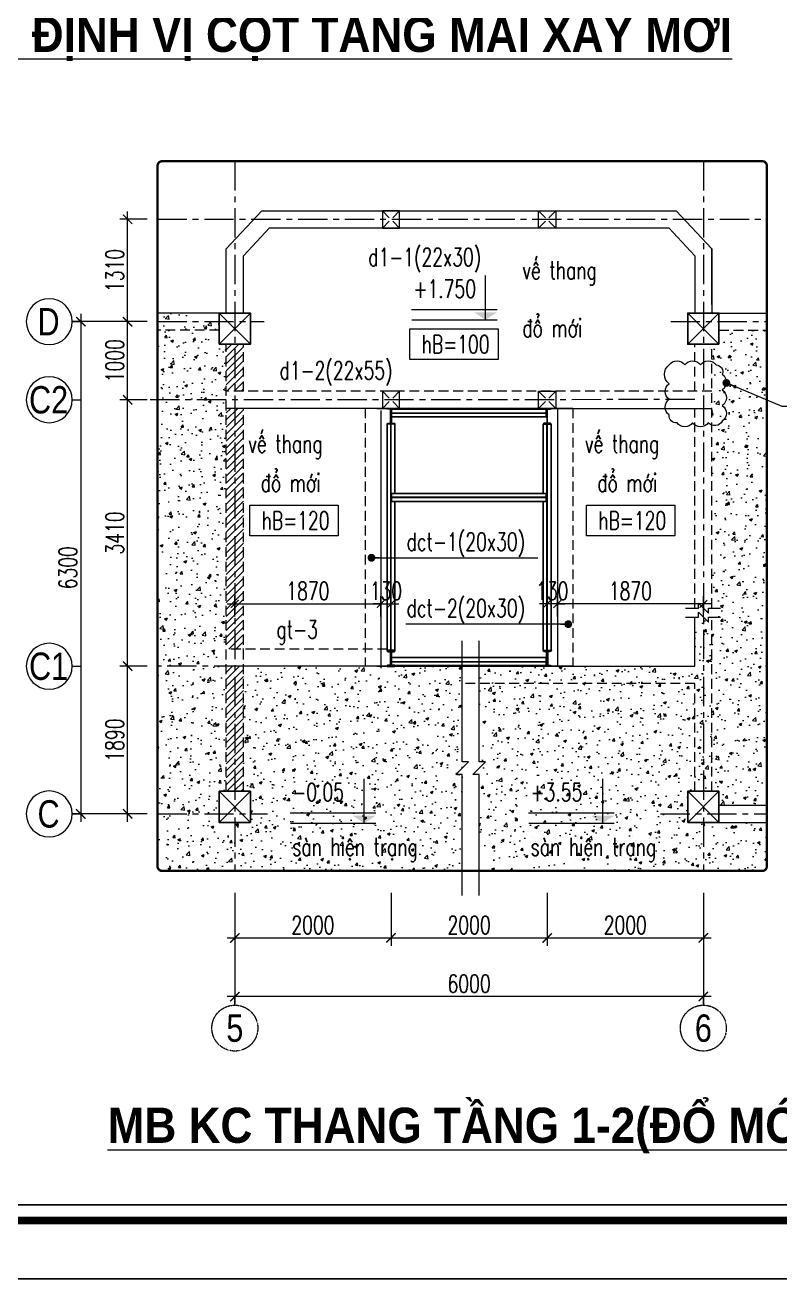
# Model space of a CAD drawing. Header units: millimetres. Extents: x 61738 to 439738, y 60858 to 151243.
# Drawn here: x 160123 to 169791, y 84100 to 100148 of the extents above; entities that cross this region are included whole.
import ezdxf
from ezdxf.enums import TextEntityAlignment as Align

# ---------------------------------------------------------------- set-up
doc = ezdxf.new("R2010")
doc.units = ezdxf.units.MM
for name, pattern in [('CENTER', [2, 1.25, -0.25, 0.25, -0.25]), ('HIDDEN', [0.375, 0.25, -0.125]), ('HIDDEN2', [0.1875, 0.125, -0.0625])]:
    doc.linetypes.add(name, pattern=pattern)
for name, color, linetype, lineweight in [('10-TEXT', 4, 'Continuous', 15), ('3-THAY', 7, 'Continuous', 18), ('5-DUT', 2, 'HIDDEN', 15), ('6-TRUC', 8, 'CENTER', 9), ('7-HATCH', 8, 'Continuous', 13), ('8-DIM', 8, 'Continuous', 15), ('9-SO HIEU', 8, 'Continuous', 15), ('DUONG KHUAT', 4, 'HIDDEN2', 15), ('Duong lien', 7, 'Continuous', 30), ('TEXT', 7, 'Continuous', 25), ('VL', 250, 'Continuous', 9)]:
    doc.layers.add(name, color=color, linetype=linetype, lineweight=lineweight)
for name, color, linetype in [('COT', 2, 'Continuous'), ('Khungbo', 32, 'Continuous'), ('KICHTHUOC', 8, 'Continuous'), ('NETTHAY', 9, 'Continuous')]:
    doc.layers.add(name, color=color, linetype=linetype)
doc.styles.add('A3 - Text 2.3', font='Vnsimli.shx', dxfattribs={"width": 0.7, "height": 230})
doc.styles.add('A3 - Text 3.5', font='VnArialH.TTF', dxfattribs={"width": 0.8, "height": 350})
doc.styles.add('A3 - Text 4.5', font='VnArialH-Bold.TTF', dxfattribs={"width": 0.9, "height": 450})
doc.styles.add('A3-Text 2.3', font='vnsimli.shx', dxfattribs={"width": 0.7, "height": 230, "bigfont": 'vn.shx'})
doc.styles.add('T2', font='VnArialH.TTF', dxfattribs={"width": 0.8})
doc.dimstyles.new('A3-1-100', dxfattribs={"dimtxt": 200, "dimasz": 120, "dimexe": 100, "dimexo": 0, "dimgap": 50, "dimtad": 1, "dimdec": 0, "dimdsep": 49, "dimtxsty": 'A3-Text 2.3', "dimblk": 'ARCHTICK', "dimcen": 10, "dimdle": 100, "dimclrd": 8, "dimclre": 8, "dimclrt": 2, "dimadec": 0, "dimazin": 2, "dimtfac": 1, "dimtdec": 0, "dimtix": 1, "dimtmove": 1, "dimatfit": 3, "dimldrblk": 'DOT', "dimfxl": 1, "dimtolj": 1, "dimtzin": 0, "dimlwd": -1, "dimlwe": -1, "dimarcsym": 0})
doc.dimstyles.new('A3-1-100x3', dxfattribs={"dimtxt": 230, "dimasz": 120, "dimexe": 100, "dimexo": 0, "dimgap": 50, "dimtad": 1, "dimdec": 0, "dimlfac": 0.333333, "dimdsep": 49, "dimtxsty": 'A3-Text 2.3', "dimblk": 'ARCHTICK', "dimcen": 10, "dimdle": 100, "dimclrd": 8, "dimclre": 8, "dimclrt": 2, "dimadec": 0, "dimazin": 2, "dimtfac": 1, "dimtdec": 0, "dimtix": 1, "dimtmove": 1, "dimatfit": 3, "dimldrblk": 'DOT', "dimfxl": 1, "dimtolj": 1, "dimtzin": 0, "dimlwd": -1, "dimlwe": -1, "dimarcsym": 0})
pattern_1 = [(50, (-75206.9, 38696.7), (364.36934, -31.87817), [38.1, -419.1]), (355, (-75206.9, 38696.7), (-70.48684, 382.1137), [30.48, -335.28117]), (100.45144, (-75176.55, 38694.03), (293.8825, 350.2355), [32.38, -356.1805]), (46.1842, (-75206.9, 38798.3), (542.1581, -84.08466), [57.15, -628.65]), (96.63556, (-75161.73, 38791.3), (474.8083, 494.8522), [48.57, -534.2712]), (351.18415, (-75206.9, 38798.3), (474.8083, 494.8522), [45.7199, -502.9195]), (21, (-75156.1, 38772.9), (303.2288, -204.5304), [38.1, -419.1]), (326, (-75156.1, 38772.9), (123.60406, 368.37593), [30.48, -335.28]), (71.45144, (-75130.84, 38755.84), (426.83284, 163.84554), [32.38, -356.1799]), (37.5, (-75206.91, 38696.69), (6.177207, 169.11008), [0, -331.216, 0, -340.36, 0, -336.55]), (7.5, (-75206.91, 38696.69), (133.63933, 200.36115), [0, -194.056, 0, -323.596, 0, -128.27]), (327.5, (-75320.2, 38696.69), (271.18119, -11.45749), [0, -127, 0, -396.24, 0, -525.78]), (317.5, (-75371, 38696.69), (296.25836, 50.85298), [0, -165.1, 0, -263.144, 0, -373.38])]
pattern_2 = [(50, (-75206.9, 37420.2), (364.36934, -31.87817), [38.1, -419.1]), (355, (-75206.9, 37420.2), (-70.48684, 382.1137), [30.48, -335.28117]), (100.45144, (-75176.55, 37417.55), (293.8825, 350.2355), [32.38, -356.1805]), (46.1842, (-75206.9, 37521.8), (542.1581, -84.08466), [57.15, -628.65]), (96.63556, (-75161.73, 37514.8), (474.8083, 494.8522), [48.57, -534.2712]), (351.18415, (-75206.9, 37521.8), (474.8083, 494.8522), [45.7199, -502.9195]), (21, (-75156.1, 37496.4), (303.2288, -204.5304), [38.1, -419.1]), (326, (-75156.1, 37496.4), (123.60406, 368.37593), [30.48, -335.28]), (71.45144, (-75130.84, 37479.37), (426.83284, 163.84554), [32.38, -356.1799]), (37.5, (-75206.91, 37420.21), (6.177207, 169.11008), [0, -331.216, 0, -340.36, 0, -336.55]), (7.5, (-75206.91, 37420.21), (133.63933, 200.36115), [0, -194.056, 0, -323.596, 0, -128.27]), (327.5, (-75320.2, 37420.21), (271.18119, -11.45749), [0, -127, 0, -396.24, 0, -525.78]), (317.5, (-75371, 37420.2), (296.25836, 50.85298), [0, -165.1, 0, -263.144, 0, -373.38])]
pattern_3 = [(45, (-75206.91, 37420.21), (-44.90128, 44.90128), [])]

# ---------------------------------------------------------------- blocks, each defined once
blk = doc.blocks.new('CDS12')
at = {"layer": 'Defpoints'}
blk.add_lwpolyline([(91835, 363353), (49835, 363353), (49835, 393053), (91835, 393053)], close=True, dxfattribs=at)
at = {"layer": 'Khungbo', "color": 1, "const_width": 100}
blk.add_lwpolyline([(91094, 364100), (50996, 364100), (50996, 392312), (91094, 392312)], close=True, dxfattribs=at)
at = {"layer": 'Khungbo', "color": 1}
blk.add_lwpolyline([(90894, 364300), (51196, 364300), (51196, 392112), (90894, 392112)], close=True, dxfattribs=at)
blk = doc.blocks.new('c400')
at = {"layer": 'COT'}
blk.add_lwpolyline([(-200, -200), (200, -200), (200, 200), (-200, 200)], close=True, dxfattribs=at)
at = {"layer": 'VL'}
for p, q in [((-200, 200), (200, -200)), ((-200, -200), (200, 200))]:
    blk.add_line(p, q, dxfattribs=at)
blk = doc.blocks.new('*U61')
at = {"layer": '10-TEXT'}
for p, q in [((17615, 449767), (17615, 450310)), ((16706, 449893), (17756, 449893)), ((16710, 449766), (17757, 449766))]:
    blk.add_line(p, q, dxfattribs=at)
at = {"layer": '10-TEXT', "color": 1}
blk.add_solid([(17756, 449858), (17615, 449767), (17473, 449858)], dxfattribs=at)
blk = doc.blocks.new('Truc Y')
at = {"layer": '10-TEXT', "color": 2}
blk.add_line((0, 0), (-150, 0), dxfattribs=at)
blk.add_circle((400, 0), 400, dxfattribs=at)
at = {"layer": '10-TEXT', "color": 2, "style": 'T2', "width": 0.8}
blk.add_attdef('A', text='', height=500, dxfattribs=at).set_placement((400, 13), align=Align.MIDDLE_CENTER)
blk = doc.blocks.new('_ArchTick')
at = {"color": 0, "linetype": 'ByBlock', "const_width": 0.15}
blk.add_lwpolyline([(-0.5, -0.5), (0.5, 0.5)], dxfattribs=at)
blk = doc.blocks.new('*D762')
at = {"layer": '8-DIM', "color": 8, "linetype": 'ByBlock', "ltscale": 100, "transparency": 16777216}
blk.add_line((161437, 89952), (161437, 92042), dxfattribs=at)
at = {"layer": '8-DIM', "color": 8, "ltscale": 100, "transparency": 16777216}
for p, q in [((161689, 91942), (161337, 91942)), ((161689, 90052), (161337, 90052))]:
    blk.add_line(p, q, dxfattribs=at)
at = {"layer": 'Defpoints', "color": 0, "ltscale": 100, "transparency": 16777216}
for p in [(161437, 91942), (161689, 91942), (161689, 90052)]:
    blk.add_point(p, dxfattribs=at)
at = {"layer": '8-DIM', "color": 8, "ltscale": 100, "transparency": 16777216, "xscale": 120, "yscale": 120, "zscale": 120}
for p, rotation in [((161437, 91942), 90), ((161437, 90052), 270)]:
    blk.add_blockref('_ArchTick', p, dxfattribs=dict(at, rotation=rotation))
at = {"layer": '8-DIM', "color": 2, "ltscale": 100, "transparency": 16777216, "insert": (161272, 90997), "char_height": 230, "attachment_point": 5, "rotation": 90, "style": 'A3-Text 2.3'}
blk.add_mtext('\\A1;1890', dxfattribs=at)
blk = doc.blocks.new('_Dot')
at = {"color": 0, "linetype": 'ByBlock', "lineweight": -2}
blk.add_line((-0.5, 0), (-1, 0), dxfattribs=at)
at = {"color": 0, "linetype": 'ByBlock', "const_width": 0.5}
blk.add_lwpolyline([(-0.25, 0, 1), (0.25, 0, 1)], format="xyb", close=True, dxfattribs=at)
blk = doc.blocks.new('*D763')
at = {"layer": '8-DIM', "color": 8, "ltscale": 100, "transparency": 16777216}
for p, q in [((161689, 95352), (161337, 95352)), ((161689, 91942), (161337, 91942))]:
    blk.add_line(p, q, dxfattribs=at)
at = {"layer": '8-DIM', "color": 8, "linetype": 'ByBlock', "ltscale": 100, "transparency": 16777216}
blk.add_line((161437, 91842), (161437, 95452), dxfattribs=at)
at = {"layer": 'Defpoints', "color": 0, "ltscale": 100, "transparency": 16777216}
for p in [(161437, 95352), (161689, 95352), (161689, 91942)]:
    blk.add_point(p, dxfattribs=at)
at = {"layer": '8-DIM', "color": 8, "ltscale": 100, "transparency": 16777216, "xscale": 120, "yscale": 120, "zscale": 120}
for p, rotation in [((161437, 95352), 90), ((161437, 91942), 270)]:
    blk.add_blockref('_ArchTick', p, dxfattribs=dict(at, rotation=rotation))
at = {"layer": '8-DIM', "color": 2, "ltscale": 100, "transparency": 16777216, "insert": (161272, 93647), "char_height": 230, "attachment_point": 5, "rotation": 90, "style": 'A3-Text 2.3'}
blk.add_mtext('\\A1;3410', dxfattribs=at)
blk = doc.blocks.new('*D764')
at = {"layer": '8-DIM', "color": 8, "linetype": 'ByBlock', "ltscale": 100, "transparency": 16777216}
blk.add_line((161437, 95252), (161437, 96452), dxfattribs=at)
at = {"layer": '8-DIM', "color": 8, "ltscale": 100, "transparency": 16777216}
for p, q in [((161689, 96352), (161337, 96352)), ((161689, 95352), (161337, 95352))]:
    blk.add_line(p, q, dxfattribs=at)
at = {"layer": 'Defpoints', "color": 0, "ltscale": 100, "transparency": 16777216}
for p in [(161437, 96352), (161689, 96352), (161689, 95352)]:
    blk.add_point(p, dxfattribs=at)
at = {"layer": '8-DIM', "color": 8, "ltscale": 100, "transparency": 16777216, "xscale": 120, "yscale": 120, "zscale": 120}
for p, rotation in [((161437, 96352), 90), ((161437, 95352), 270)]:
    blk.add_blockref('_ArchTick', p, dxfattribs=dict(at, rotation=rotation))
at = {"layer": '8-DIM', "color": 2, "ltscale": 100, "transparency": 16777216, "insert": (161272, 95852), "char_height": 230, "attachment_point": 5, "rotation": 90, "style": 'A3-Text 2.3'}
blk.add_mtext('\\A1;1000', dxfattribs=at)
blk = doc.blocks.new('*D765')
at = {"layer": '8-DIM', "color": 8, "linetype": 'ByBlock', "ltscale": 100, "transparency": 16777216}
blk.add_line((161437, 96252), (161437, 97762), dxfattribs=at)
at = {"layer": '8-DIM', "color": 8, "ltscale": 100, "transparency": 16777216}
for p, q in [((161689, 97662), (161337, 97662)), ((161689, 96352), (161337, 96352))]:
    blk.add_line(p, q, dxfattribs=at)
at = {"layer": 'Defpoints', "color": 0, "ltscale": 100, "transparency": 16777216}
for p in [(161437, 97662), (161689, 97662), (161689, 96352)]:
    blk.add_point(p, dxfattribs=at)
at = {"layer": '8-DIM', "color": 8, "ltscale": 100, "transparency": 16777216, "xscale": 120, "yscale": 120, "zscale": 120}
for p, rotation in [((161437, 97662), 90), ((161437, 96352), 270)]:
    blk.add_blockref('_ArchTick', p, dxfattribs=dict(at, rotation=rotation))
at = {"layer": '8-DIM', "color": 2, "ltscale": 100, "transparency": 16777216, "insert": (161272, 97007), "char_height": 230, "attachment_point": 5, "rotation": 90, "style": 'A3-Text 2.3'}
blk.add_mtext('\\A1;1310', dxfattribs=at)
blk = doc.blocks.new('*D766')
at = {"layer": '8-DIM', "color": 8, "linetype": 'ByBlock', "ltscale": 100, "transparency": 16777216}
blk.add_line((160837, 96452), (160837, 89952), dxfattribs=at)
at = {"layer": '8-DIM', "color": 8, "ltscale": 100, "transparency": 16777216}
for p, q in [((161689, 96352), (160737, 96352)), ((161689, 90052), (160737, 90052))]:
    blk.add_line(p, q, dxfattribs=at)
at = {"layer": 'Defpoints', "color": 0, "ltscale": 100, "transparency": 16777216}
for p in [(161689, 96352), (160837, 90052), (161689, 90052)]:
    blk.add_point(p, dxfattribs=at)
at = {"layer": '8-DIM', "color": 8, "ltscale": 100, "transparency": 16777216, "xscale": 120, "yscale": 120, "zscale": 120}
for p, rotation in [((160837, 96352), 90), ((160837, 90052), 270)]:
    blk.add_blockref('_ArchTick', p, dxfattribs=dict(at, rotation=rotation))
at = {"layer": '8-DIM', "color": 2, "ltscale": 100, "transparency": 16777216, "insert": (160672, 93202), "char_height": 230, "attachment_point": 5, "rotation": 90, "style": 'A3-Text 2.3'}
blk.add_mtext('\\A1;6300', dxfattribs=at)
blk = doc.blocks.new('*D767')
at = {"layer": '8-DIM', "color": 8, "ltscale": 100, "transparency": 16777216}
for p, q in [((162810, 89043), (162810, 88364)), ((164810, 89043), (164810, 88364))]:
    blk.add_line(p, q, dxfattribs=at)
at = {"layer": '8-DIM', "color": 8, "linetype": 'ByBlock', "ltscale": 100, "transparency": 16777216}
blk.add_line((162710, 88464), (164910, 88464), dxfattribs=at)
at = {"layer": 'Defpoints', "color": 0, "ltscale": 100, "transparency": 16777216}
for p in [(162810, 89043), (164810, 89043), (164810, 88464)]:
    blk.add_point(p, dxfattribs=at)
at = {"layer": '8-DIM', "color": 8, "ltscale": 100, "transparency": 16777216, "xscale": 120, "yscale": 120, "zscale": 120, "rotation": 180}
blk.add_blockref('_ArchTick', (162810, 88464), dxfattribs=at)
at = {"layer": '8-DIM', "color": 8, "ltscale": 100, "transparency": 16777216, "xscale": 120, "yscale": 120, "zscale": 120}
blk.add_blockref('_ArchTick', (164810, 88464), dxfattribs=at)
at = {"layer": '8-DIM', "color": 2, "ltscale": 100, "transparency": 16777216, "insert": (163810, 88629), "char_height": 230, "attachment_point": 5, "style": 'A3-Text 2.3'}
blk.add_mtext('\\A1;2000', dxfattribs=at)
blk = doc.blocks.new('*D768')
at = {"layer": '8-DIM', "color": 8, "ltscale": 100, "transparency": 16777216}
for p, q in [((164810, 89043), (164810, 88364)), ((166810, 89043), (166810, 88364))]:
    blk.add_line(p, q, dxfattribs=at)
at = {"layer": '8-DIM', "color": 8, "linetype": 'ByBlock', "ltscale": 100, "transparency": 16777216}
blk.add_line((164710, 88464), (166910, 88464), dxfattribs=at)
at = {"layer": 'Defpoints', "color": 0, "ltscale": 100, "transparency": 16777216}
for p in [(164810, 89043), (166810, 89043), (166810, 88464)]:
    blk.add_point(p, dxfattribs=at)
at = {"layer": '8-DIM', "color": 8, "ltscale": 100, "transparency": 16777216, "xscale": 120, "yscale": 120, "zscale": 120, "rotation": 180}
blk.add_blockref('_ArchTick', (164810, 88464), dxfattribs=at)
at = {"layer": '8-DIM', "color": 8, "ltscale": 100, "transparency": 16777216, "xscale": 120, "yscale": 120, "zscale": 120}
blk.add_blockref('_ArchTick', (166810, 88464), dxfattribs=at)
at = {"layer": '8-DIM', "color": 2, "ltscale": 100, "transparency": 16777216, "insert": (165810, 88629), "char_height": 230, "attachment_point": 5, "style": 'A3-Text 2.3'}
blk.add_mtext('\\A1;2000', dxfattribs=at)
blk = doc.blocks.new('*D769')
at = {"layer": '8-DIM', "color": 8, "ltscale": 100, "transparency": 16777216}
for p, q in [((166810, 89043), (166810, 88364)), ((168810, 89043), (168810, 88364))]:
    blk.add_line(p, q, dxfattribs=at)
at = {"layer": '8-DIM', "color": 8, "linetype": 'ByBlock', "ltscale": 100, "transparency": 16777216}
blk.add_line((166710, 88464), (168910, 88464), dxfattribs=at)
at = {"layer": 'Defpoints', "color": 0, "ltscale": 100, "transparency": 16777216}
for p in [(166810, 89043), (168810, 89043), (168810, 88464)]:
    blk.add_point(p, dxfattribs=at)
at = {"layer": '8-DIM', "color": 8, "ltscale": 100, "transparency": 16777216, "xscale": 120, "yscale": 120, "zscale": 120, "rotation": 180}
blk.add_blockref('_ArchTick', (166810, 88464), dxfattribs=at)
at = {"layer": '8-DIM', "color": 8, "ltscale": 100, "transparency": 16777216, "xscale": 120, "yscale": 120, "zscale": 120}
blk.add_blockref('_ArchTick', (168810, 88464), dxfattribs=at)
at = {"layer": '8-DIM', "color": 2, "ltscale": 100, "transparency": 16777216, "insert": (167810, 88629), "char_height": 230, "attachment_point": 5, "style": 'A3-Text 2.3'}
blk.add_mtext('\\A1;2000', dxfattribs=at)
blk = doc.blocks.new('Truc X')
at = {"layer": '6-TRUC', "color": 2}
blk.add_line((0, 0), (0, 150), dxfattribs=at)
blk.add_circle((0, -400), 400, dxfattribs=at)
at = {"layer": '6-TRUC', "color": 2, "style": 'A3 - Text 3.5', "width": 0.8}
blk.add_attdef('1', text='', height=500, dxfattribs=at).set_placement((-13, -400), align=Align.MIDDLE_CENTER)
blk = doc.blocks.new('*D770')
at = {"layer": '8-DIM', "color": 8, "ltscale": 100, "transparency": 16777216}
for p, q in [((162810, 88935), (162810, 87614)), ((168810, 88935), (168810, 87614))]:
    blk.add_line(p, q, dxfattribs=at)
at = {"layer": '8-DIM', "color": 8, "linetype": 'ByBlock', "ltscale": 100, "transparency": 16777216}
blk.add_line((168910, 87714), (162710, 87714), dxfattribs=at)
at = {"layer": 'Defpoints', "color": 0, "ltscale": 100, "transparency": 16777216}
for p in [(162810, 88935), (168810, 88935), (162810, 87714)]:
    blk.add_point(p, dxfattribs=at)
at = {"layer": '8-DIM', "color": 8, "ltscale": 100, "transparency": 16777216, "xscale": 120, "yscale": 120, "zscale": 120, "rotation": 180}
blk.add_blockref('_ArchTick', (162810, 87714), dxfattribs=at)
at = {"layer": '8-DIM', "color": 8, "ltscale": 100, "transparency": 16777216, "xscale": 120, "yscale": 120, "zscale": 120}
blk.add_blockref('_ArchTick', (168810, 87714), dxfattribs=at)
at = {"layer": '8-DIM', "color": 2, "ltscale": 100, "transparency": 16777216, "insert": (165810, 87879), "char_height": 230, "attachment_point": 5, "style": 'A3-Text 2.3'}
blk.add_mtext('\\A1;6000', dxfattribs=at)
blk = doc.blocks.new('*D771')
at = {"layer": '8-DIM', "color": 8, "ltscale": 500, "transparency": 16777216}
for p, q in [((164680, 92590), (164680, 92840)), ((164810, 92580), (164810, 92840))]:
    blk.add_line(p, q, dxfattribs=at)
at = {"layer": '8-DIM', "color": 8, "linetype": 'ByBlock', "ltscale": 500, "transparency": 16777216}
for p, q in [((164680, 92740), (164580, 92740)), ((164680, 92740), (164810, 92740)), ((164810, 92740), (164910, 92740))]:
    blk.add_line(p, q, dxfattribs=at)
at = {"layer": 'Defpoints', "color": 0, "ltscale": 500, "transparency": 16777216}
for p in [(164810, 92740), (164680, 92590), (164810, 92580)]:
    blk.add_point(p, dxfattribs=at)
at = {"layer": '8-DIM', "color": 8, "ltscale": 500, "transparency": 16777216, "xscale": 100, "yscale": 100, "zscale": 100}
blk.add_blockref('_ArchTick', (164680, 92740), dxfattribs=at)
at = {"layer": '8-DIM', "color": 8, "ltscale": 500, "transparency": 16777216, "xscale": 100, "yscale": 100, "zscale": 100, "rotation": 180}
blk.add_blockref('_ArchTick', (164810, 92740), dxfattribs=at)
at = {"layer": '8-DIM', "color": 2, "ltscale": 500, "transparency": 16777216, "insert": (164745, 92905), "char_height": 230, "attachment_point": 5, "style": 'A3-Text 2.3'}
blk.add_mtext('\\A1;130', dxfattribs=at)
blk = doc.blocks.new('*D772')
at = {"layer": '8-DIM', "color": 8, "ltscale": 500, "transparency": 16777216}
for p, q in [((162810, 92580), (162810, 92840)), ((164680, 92580), (164680, 92840))]:
    blk.add_line(p, q, dxfattribs=at)
at = {"layer": '8-DIM', "color": 8, "linetype": 'ByBlock', "ltscale": 500, "transparency": 16777216}
blk.add_line((162710, 92740), (164780, 92740), dxfattribs=at)
at = {"layer": 'Defpoints', "color": 0, "ltscale": 500, "transparency": 16777216}
for p in [(164680, 92740), (162810, 92580), (164680, 92580)]:
    blk.add_point(p, dxfattribs=at)
at = {"layer": '8-DIM', "color": 8, "ltscale": 500, "transparency": 16777216, "xscale": 100, "yscale": 100, "zscale": 100, "rotation": 180}
blk.add_blockref('_ArchTick', (162810, 92740), dxfattribs=at)
at = {"layer": '8-DIM', "color": 8, "ltscale": 500, "transparency": 16777216, "xscale": 100, "yscale": 100, "zscale": 100}
blk.add_blockref('_ArchTick', (164680, 92740), dxfattribs=at)
at = {"layer": '8-DIM', "color": 2, "ltscale": 500, "transparency": 16777216, "insert": (163745, 92905), "char_height": 230, "attachment_point": 5, "style": 'A3-Text 2.3'}
blk.add_mtext('\\A1;1870', dxfattribs=at)
blk = doc.blocks.new('*D816')
at = {"layer": '8-DIM', "color": 8, "ltscale": 500, "transparency": 16777216}
for p, q in [((166810, 92580), (166810, 92840)), ((166940, 92580), (166940, 92840))]:
    blk.add_line(p, q, dxfattribs=at)
at = {"layer": '8-DIM', "color": 8, "linetype": 'ByBlock', "ltscale": 500, "transparency": 16777216}
for p, q in [((166810, 92740), (166710, 92740)), ((166940, 92740), (166810, 92740)), ((166940, 92740), (167040, 92740))]:
    blk.add_line(p, q, dxfattribs=at)
at = {"layer": 'Defpoints', "color": 0, "ltscale": 500, "transparency": 16777216}
for p in [(166810, 92740), (166810, 92580), (166940, 92580)]:
    blk.add_point(p, dxfattribs=at)
at = {"layer": '8-DIM', "color": 8, "ltscale": 500, "transparency": 16777216, "xscale": 100, "yscale": 100, "zscale": 100}
blk.add_blockref('_ArchTick', (166810, 92740), dxfattribs=at)
at = {"layer": '8-DIM', "color": 8, "ltscale": 500, "transparency": 16777216, "xscale": 100, "yscale": 100, "zscale": 100, "rotation": 180}
blk.add_blockref('_ArchTick', (166940, 92740), dxfattribs=at)
at = {"layer": '8-DIM', "color": 2, "ltscale": 500, "transparency": 16777216, "insert": (166875, 92905), "char_height": 230, "attachment_point": 5, "style": 'A3-Text 2.3'}
blk.add_mtext('\\A1;130', dxfattribs=at)
blk = doc.blocks.new('*D817')
at = {"layer": '8-DIM', "color": 8, "ltscale": 500, "transparency": 16777216}
for p, q in [((166940, 92580), (166940, 92840)), ((168810, 92580), (168810, 92840))]:
    blk.add_line(p, q, dxfattribs=at)
at = {"layer": '8-DIM', "color": 8, "linetype": 'ByBlock', "ltscale": 500, "transparency": 16777216}
blk.add_line((168910, 92740), (166840, 92740), dxfattribs=at)
at = {"layer": 'Defpoints', "color": 0, "ltscale": 500, "transparency": 16777216}
for p in [(166940, 92740), (166940, 92580), (168810, 92580)]:
    blk.add_point(p, dxfattribs=at)
at = {"layer": '8-DIM', "color": 8, "ltscale": 500, "transparency": 16777216, "xscale": 100, "yscale": 100, "zscale": 100, "rotation": 180}
blk.add_blockref('_ArchTick', (166940, 92740), dxfattribs=at)
at = {"layer": '8-DIM', "color": 8, "ltscale": 500, "transparency": 16777216, "xscale": 100, "yscale": 100, "zscale": 100}
blk.add_blockref('_ArchTick', (168810, 92740), dxfattribs=at)
at = {"layer": '8-DIM', "color": 2, "ltscale": 500, "transparency": 16777216, "insert": (167875, 92905), "char_height": 230, "attachment_point": 5, "style": 'A3-Text 2.3'}
blk.add_mtext('\\A1;1870', dxfattribs=at)

msp = doc.modelspace()

# ---------------------------------------------------------------- hatches: boundary and pattern name
at = {"layer": '7-HATCH', "ltscale": 100}
h = msp.add_hatch(dxfattribs=at)
h.set_pattern_fill('AR-CONC', color=256, scale=2)
h.set_pattern_definition(pattern_1)
h.paths.add_polyline_path([(161819.7, 96462), (161819.7, 96242), (162610, 96242), (162610, 96462)])
h = msp.add_hatch(dxfattribs=at)
h.set_pattern_fill('AR-CONC', color=256, scale=2)
h.set_pattern_definition(pattern_1)
h.paths.add_polyline_path([(165040.4, 96054), (165968.1, 96054), (165968.1, 96399), (165040.4, 96399)], flags=9)
edge = h.paths.add_edge_path()
edge.add_line((164850, 95232.1), (166770, 95232.1))
edge.add_arc((166770, 95242.1), 10, 180.41479, 270, ccw=False)
edge.add_line((166760, 95242), (164860, 95242))
edge.add_arc((164850, 95242.1), 10, 270, 359.58521, ccw=False)
h = msp.add_hatch(dxfattribs=at)
h.set_pattern_fill('AR-CONC', color=256, scale=2)
h.set_pattern_definition(pattern_1)
h.paths.add_polyline_path([(161819.7, 90052), (161819.7, 89381.9, 0.4142136), (161879.7, 89321.9), (162810, 89321.9), (162810, 89942), (162610, 89942), (162610, 90052)])
h.paths.add_polyline_path([(162700, 96062), (162610, 96062), (162610, 96242), (161819.7, 96242), (161819.7, 90052), (162610, 90052), (162610, 90342), (162700, 90342)], flags=17)
h = msp.add_hatch(dxfattribs=at)
h.set_pattern_fill('AR-CONC', color=256, scale=2)
h.set_pattern_definition(pattern_1)
h.paths.add_polyline_path([(169623.6, 96242), (169010, 96242), (169010, 96062), (168920, 96062), (168920, 90342), (169010, 90342), (169010, 90162), (169623.6, 90162)])
h.paths.add_polyline_path([(169010, 89942), (168810, 89942), (168810, 89321.9), (169563.6, 89321.9, 0.4142136), (169623.6, 89381.9), (169623.6, 89942)])
at = {"layer": '7-HATCH', "ltscale": 500}
h = msp.add_hatch(dxfattribs=at)
h.set_pattern_fill('ANSI31', color=256, scale=20)
h.set_pattern_definition(pattern_3)
h.paths.add_polyline_path([(162920, 96062), (162700, 96062), (162700, 95462), (162920, 95462)])
h.paths.add_polyline_path([(162700, 92162), (162920, 92162), (162920, 95242), (162700, 95242)])
h = msp.add_hatch(dxfattribs=at)
h.set_pattern_fill('AR-CONC', color=256, scale=2)
h.set_pattern_definition(pattern_2)
h.paths.add_polyline_path([(168920, 92567.9), (168874, 92567.9), (168874, 92503.9), (168746, 92631.9), (168746, 92567.9), (168700, 92567.9), (168700, 90342), (168920, 90342)])
h = msp.add_hatch(dxfattribs=at)
h.set_pattern_fill('ANSI31', color=256, scale=20)
h.set_pattern_definition(pattern_3)
h.paths.add_polyline_path([(162920, 91942), (162700, 91942), (162700, 90342), (162920, 90342)])
h = msp.add_hatch(dxfattribs=at)
h.set_pattern_fill('AR-CONC', color=256, scale=2)
h.set_pattern_definition(pattern_2)
h.paths.add_polyline_path([(167140, 91942), (166910, 91942), (165938.9, 91942), (165938.9, 91720), (168700, 91720), (168700, 91942)])
h.paths.add_polyline_path([(164710, 91942), (164480, 91942), (162920, 91942), (162920, 91720), (165721.7, 91720), (165721.7, 91942)])
h = msp.add_hatch(dxfattribs=at)
h.set_pattern_fill('AR-CONC', color=256, scale=2)
h.set_pattern_definition(pattern_2)
h.paths.add_polyline_path([(162920, 91720), (162920, 90342), (163010, 90342), (163010, 89942), (162810, 89942), (162810, 89321.9), (165721.7, 89321.9), (165721.7, 90556.9), (165641.7, 90556.9), (165801.7, 90716.9), (165721.7, 90716.9), (165721.7, 91720)])
h.paths.add_polyline_path([(163432.6, 89326.5), (165734.8, 89326.5), (165734.8, 90000.1), (163432.6, 90000.1)], flags=24)
h.paths.add_polyline_path([(163487.3, 90157.9), (164292.3, 90157.9), (164292.3, 90502.9), (163487.3, 90502.9)], flags=24)
h = msp.add_hatch(dxfattribs=at)
h.set_pattern_fill('AR-CONC', color=256, scale=2)
h.set_pattern_definition(pattern_2)
h.paths.add_polyline_path([(165938.9, 91720), (165938.9, 90716.9), (166018.9, 90716.9), (165858.9, 90556.9), (165938.9, 90556.9), (165938.9, 89321.9), (168810, 89321.9), (168810, 89942), (168610, 89942), (168610, 90342), (168700, 90342), (168700, 91720)])
h.paths.add_polyline_path([(166485.9, 89326.5), (168788.1, 89326.5), (168788.1, 90000.1), (166485.9, 90000.1)], flags=24)
h.paths.add_polyline_path([(166540.7, 90157.9), (167345.7, 90157.9), (167345.7, 90502.9), (166540.7, 90502.9)], flags=24)

# ---------------------------------------------------------------- linework, layer by layer
for p, q in [((164760, 92142), (164760, 95042.1)), ((164817.5, 95132.1), (166797.1, 95132.1)), ((164860, 95042.1), (164860, 94999.1)), ((166760, 95042.1), (166760, 94152)), ((166860, 92142), (166860, 95042.1)), ((164860, 94933.9), (164860, 94152)), ((164817.5, 94052), (166797.1, 94052)), ((164860, 94052), (164860, 92142)), ((164860, 94052), (166760, 94052)), ((166760, 94052), (166760, 92252.4)), ((166760, 92367.7), (166760, 92142)), ((164860, 92185.5), (164860, 92142)), ((164817.5, 92052), (164910, 92052)), ((164817.5, 92052), (166797.1, 92052))]:
    msp.add_line(p, q)
at = {"layer": '10-TEXT'}
for points in [[(165053.1, 96258.3), (166183.1, 96258.3), (166183.1, 95868.3), (165053.1, 95868.3)], [(163003.1, 94002), (164133.1, 94002), (164133.1, 93612), (163003.1, 93612)], [(167314.4, 94002), (168444.4, 94002), (168444.4, 93612), (167314.4, 93612)]]:
    msp.add_lwpolyline(points, close=True, dxfattribs=at)
at = {"layer": '3-THAY'}
for p, q in [((162700, 96572), (162700, 97282)), ((168920, 96572), (168920, 97282)), ((162610, 96462), (161819.7, 96462)), ((162610, 89942), (162610, 90162)), ((169010, 90162), (169623.6, 90162)), ((169010, 89942), (169623.6, 89942))]:
    msp.add_line(p, q, dxfattribs=at)
at = {"layer": '3-THAY', "ltscale": 400}
for p, q in [((164630, 95242), (167030, 95242)), ((167030, 91942), (164630, 91942))]:
    msp.add_line(p, q, dxfattribs=at)
at = {"layer": '3-THAY', "ltscale": 100}
msp.add_line((168700, 91942), (168700, 92567.9), dxfattribs=at)
at = {"layer": '3-THAY'}
for points in [[(162700, 96462), (162700, 97282), (163157.3, 97772), (168462.7, 97772), (168920, 97282), (168920, 96462)], [(162920, 96462), (162920, 97195.3), (163252.9, 97552), (168367.1, 97552), (168700, 97195.3), (168700, 96462)]]:
    msp.add_lwpolyline(points, dxfattribs=at)
for points in [[(164700, 97550.5), (164920, 97550.5), (164920, 97770.5), (164700, 97770.5)], [(166920, 97550.5), (166700, 97550.5), (166700, 97770.5), (166920, 97770.5)], [(164700, 95242.1), (164920, 95242.1), (164920, 95462.1), (164700, 95462.1)], [(166920, 95242.1), (166700, 95242.1), (166700, 95462.1), (166920, 95462.1)]]:
    msp.add_lwpolyline(points, close=True, dxfattribs=at)
at = {"layer": '3-THAY', "ltscale": 100}
for points in [[(169010, 96462), (169623.6, 96462)], [(164630, 95242), (162700, 95242)], [(167140, 95242), (168920, 95242)], [(164630, 91942), (162700, 91942)], [(167140, 91942), (168700, 91942)]]:
    msp.add_lwpolyline(points, dxfattribs=at)
at = {"layer": '3-THAY', "ltscale": 400}
for points in [[(164680, 95216.6), (164680, 91916.6)], [(166940, 95242), (166940, 91942)]]:
    msp.add_lwpolyline(points, dxfattribs=at)
at = {"layer": '3-THAY'}
for points in [[(164760, 95242.1), (164860, 95242.1), (164860, 95242.1, -0.4142136), (164850, 95232.1), (164825, 95232.1, 0.4142136), (164815, 95222.1), (164815, 95062.1, 0.4142136), (164825, 95052.1), (164850, 95052.1, -0.4142136), (164860, 95042.1), (164860, 95042.1), (164760, 95042.1), (164760, 95042.1, -0.4142136), (164770, 95052.1), (164795, 95052.1, 0.4142136), (164805, 95062.1), (164805, 95222.1, 0.4142136), (164795, 95232.1), (164770, 95232.1, -0.4142136), (164760, 95242.1)], [(166860, 95242.1), (166760, 95242.1), (166760, 95242.1, 0.4142136), (166770, 95232.1), (166795, 95232.1, -0.4142136), (166805, 95222.1), (166805, 95062.1, -0.4142136), (166795, 95052.1), (166770, 95052.1, 0.4142136), (166760, 95042.1), (166760, 95042.1), (166860, 95042.1), (166860, 95042.1, 0.4142136), (166850, 95052.1), (166825, 95052.1, -0.4142136), (166815, 95062.1), (166815, 95222.1, -0.4142136), (166825, 95232.1), (166850, 95232.1, 0.4142136), (166860, 95242.1)], [(164760, 91942), (164860, 91942), (164860, 91942, 0.4142136), (164850, 91952), (164825, 91952, -0.4142136), (164815, 91962), (164815, 92122, -0.4142136), (164825, 92132), (164850, 92132, 0.4142136), (164860, 92142), (164860, 92142), (164760, 92142), (164760, 92142, 0.4142136), (164770, 92132), (164795, 92132, -0.4142136), (164805, 92122), (164805, 91962, -0.4142136), (164795, 91952), (164770, 91952, 0.4142136), (164760, 91942)], [(166860, 91942), (166760, 91942), (166760, 91942, -0.4142136), (166770, 91952), (166795, 91952, 0.4142136), (166805, 91962), (166805, 92122, 0.4142136), (166795, 92132), (166770, 92132, -0.4142136), (166760, 92142), (166760, 92142), (166860, 92142), (166860, 92142, -0.4142136), (166850, 92132), (166825, 92132, 0.4142136), (166815, 92122), (166815, 91962, 0.4142136), (166825, 91952), (166850, 91952, -0.4142136), (166860, 91942)]]:
    msp.add_lwpolyline(points, format="xyb", close=True, dxfattribs=at)
at = {"layer": '5-DUT', "ltscale": 500}
for p, q in [((162610, 96242), (161819.7, 96242)), ((162700, 90342), (162700, 96062)), ((162920, 95462), (162920, 96062)), ((168700, 95462), (168700, 96062)), ((168920, 92686.5), (168920, 96062)), ((162920, 90342), (162920, 95242)), ((168700, 92686.5), (168700, 95242)), ((168920, 90342), (168920, 92567.9)), ((168700, 91789.5), (168700, 91793.2)), ((168700, 90342), (168700, 91720))]:
    msp.add_line(p, q, dxfattribs=at)
at = {"layer": '5-DUT', "ltscale": 500, "const_width": 30}
msp.add_lwpolyline([(161879.7, 98405.9), (169563.6, 98405.9, -0.4142136), (169623.6, 98345.9), (169623.6, 89381.9, -0.4142136), (169563.6, 89321.9), (161879.7, 89321.9, -0.4142136), (161819.7, 89381.9), (161819.7, 98345.9, -0.4142136)], format="xyb", close=True, dxfattribs=at)
at = {"layer": '5-DUT', "ltscale": 500}
for points in [[(164920, 97770.5), (164700, 97550.5)], [(164700, 97770.5), (164920, 97550.5)], [(166700, 97770.5), (166920, 97550.5)], [(166920, 97770.5), (166700, 97550.5)], [(169010, 96242), (169623.6, 96242)], [(168920, 95462), (162700, 95462)], [(164920, 95462.1), (164700, 95242.1)], [(164700, 95462.1), (164920, 95242.1)], [(166700, 95462.1), (166920, 95242.1)], [(166920, 95462.1), (166700, 95242.1)], [(164480, 95242), (164480, 91942)], [(167140, 95242), (167140, 91942)], [(164760, 92162), (162700, 92162)], [(168700, 91720), (165721.7, 91720)]]:
    msp.add_lwpolyline(points, dxfattribs=at)
at = {"layer": '6-TRUC', "ltscale": 300}
for p, q in [((162810, 98405.9), (162810, 89321.9)), ((168810, 98405.9), (168810, 89321.9)), ((161819.7, 97662), (169623.6, 97662)), ((161819.7, 96352), (163186.7, 96352)), ((168391.7, 96352), (169623.6, 96352)), ((161819.7, 90052), (163227.3, 90052)), ((168260.2, 90052), (169623.6, 90052))]:
    msp.add_line(p, q, dxfattribs=at)
for points in [[(168700, 95354), (161686.5, 95352)], [(162920, 91942), (161819.7, 91942)]]:
    msp.add_lwpolyline(points, dxfattribs=at)
at = {"layer": '7-HATCH', "ltscale": 500}
msp.add_lwpolyline([(168373.1, 95798.3, -0.5205671), (168573.1, 95798.3, -0.5205671), (168773.1, 95798.3, -0.5205671), (168973.1, 95798.3, -0.5205671), (169053.1, 95678.3, -0.5205671), (169053.1, 95478.3, -0.5205671), (169053.1, 95278.3, -0.5205671), (169053.1, 95078.3, -0.5205671), (168873.1, 95058.3, -0.5205671), (168673.1, 95058.3, -0.5205671), (168473.1, 95058.3, -0.5205671), (168373.1, 95158.3, -0.5205671), (168373.1, 95358.3, -0.5205671), (168373.1, 95558.3, -0.5205671)], format="xyb", close=True, dxfattribs=at)
for points in [[(168579.5, 92686.5), (168746, 92686.5), (168746, 92750.5), (168874, 92622.5), (168874, 92686.5), (169028.7, 92686.5)], [(168579.5, 92567.9), (168746, 92567.9), (168746, 92631.9), (168874, 92503.9), (168874, 92567.9), (169028.7, 92567.9)], [(165721.7, 89006.2), (165721.7, 90556.9), (165641.7, 90556.9), (165801.7, 90716.9), (165721.7, 90716.9), (165721.7, 92267.6)], [(165938.9, 89006.2), (165938.9, 90556.9), (165858.9, 90556.9), (166018.9, 90716.9), (165938.9, 90716.9), (165938.9, 92267.6)]]:
    msp.add_lwpolyline(points, dxfattribs=at)
at = {"layer": 'DUONG KHUAT', "linetype": 'HIDDEN'}
for p, q in [((164817.5, 95184.6), (166797.1, 95184.6)), ((164817.5, 95179.6), (166797.1, 95179.6)), ((164807.5, 92142), (164807.5, 95042.1)), ((164812.5, 92142), (164812.5, 95042.1)), ((166807.5, 92252.4), (166807.5, 95042.1)), ((166812.5, 92252.4), (166812.5, 95042.1)), ((164817.5, 94099.5), (166797.1, 94099.5)), ((166807.5, 92142), (166807.5, 92367.7)), ((166812.5, 92142), (166812.5, 92367.7)), ((164817.5, 92004.5), (164960, 92004.5)), ((164817.5, 92004.5), (166797.1, 92004.5)), ((164817.5, 91999.5), (164960, 91999.5)), ((164817.5, 91999.5), (166797.1, 91999.5))]:
    msp.add_line(p, q, dxfattribs=at)
at = {"layer": 'Duong lien', "color": 164}
for points in [[(164760, 91942), (164860, 91942), (164860, 91942, 0.4142136), (164850, 91952), (164825, 91952, -0.4142136), (164815, 91962), (164815, 92122, -0.4142136), (164825, 92132), (164850, 92132, 0.4142136), (164860, 92142), (164860, 92142), (164760, 92142), (164760, 92142, 0.4142136), (164770, 92132), (164795, 92132, -0.4142136), (164805, 92122), (164805, 91962, -0.4142136), (164795, 91952), (164770, 91952, 0.4142136), (164760, 91942)], [(164760, 91942), (164860, 91942), (164860, 91942, 0.4142136), (164850, 91952), (164825, 91952, -0.4142136), (164815, 91962), (164815, 92122, -0.4142136), (164825, 92132), (164850, 92132, 0.4142136), (164860, 92142), (164860, 92142), (164760, 92142), (164760, 92142, 0.4142136), (164770, 92132), (164795, 92132, -0.4142136), (164805, 92122), (164805, 91962, -0.4142136), (164795, 91952), (164770, 91952, 0.4142136), (164760, 91942)], [(166860, 91942), (166760, 91942), (166760, 91942, -0.4142136), (166770, 91952), (166795, 91952, 0.4142136), (166805, 91962), (166805, 92122, 0.4142136), (166795, 92132), (166770, 92132, -0.4142136), (166760, 92142), (166760, 92142), (166860, 92142), (166860, 92142, -0.4142136), (166850, 92132), (166825, 92132, 0.4142136), (166815, 92122), (166815, 91962, 0.4142136), (166825, 91952), (166850, 91952, -0.4142136), (166860, 91942)]]:
    msp.add_lwpolyline(points, format="xyb", close=True, dxfattribs=at)
at = {"layer": 'NETTHAY'}
for p, q in [((164630, 95242), (167140, 95242)), ((167140, 95242), (164630, 95242)), ((164630, 91942), (164710, 91942)), ((164710, 91942), (167010, 91942)), ((166910, 91942), (167140, 91942))]:
    msp.add_line(p, q, dxfattribs=at)
at = {"layer": 'NETTHAY', "linetype": 'HIDDEN'}
msp.add_line((164817.5, 94104.5), (166797.1, 94104.5), dxfattribs=at)
at = {"layer": 'NETTHAY'}
for points in [[(164817.5, 95132.1), (166797.1, 95132.1), (166797.1, 95232.1), (164817.5, 95232.1)], [(164817.5, 94052), (166797.1, 94052), (166797.1, 94152), (164817.5, 94152)]]:
    msp.add_lwpolyline(points, close=True, dxfattribs=at)
for points in [[(164860, 95042.1), (164860, 94152)], [(166760, 92367.7), (166760, 92142), (166860, 92142), (166860, 95042.1), (166760, 95042.1), (166760, 94152)], [(164860, 94052), (164860, 92142)], [(166760, 94052), (166760, 92252.4)], [(164817.5, 92052), (166797.1, 92052), (166797.1, 91952)], [(166797.1, 91952), (164817.5, 91952), (164817.5, 92052), (164960, 92052)]]:
    msp.add_lwpolyline(points, dxfattribs=at)

# ---------------------------------------------------------------- block references
at = {"layer": '9-SO HIEU'}
for p in [(162810, 96262), (162810, 90142), (168810, 90142)]:
    msp.add_blockref('c400', p, dxfattribs=at)
at = {"layer": '9-SO HIEU', "xscale": -1}
msp.add_blockref('c400', (168810, 96262), dxfattribs=at)
at = {"layer": 'KICHTHUOC'}
msp.add_blockref('CDS12', (95903.3, -279252.9), dxfattribs=at)
at = {"layer": 'KICHTHUOC', "xscale": 1.045454545455868, "yscale": 1.045454545455868, "zscale": 1.045454545455868}
for p in [(147605.3, -373834.6), (146052.2, -380277), (149105.5, -380277)]:
    msp.add_blockref('*U61', p, dxfattribs=at)
at = {"layer": 'KICHTHUOC'}
ref = msp.add_blockref('Truc Y', (160726.3, 96352), dxfattribs=dict(at, xscale=-0.7349999999496504, yscale=0.7349999999423744, zscale=0.7349999999511055))
ref.add_attrib('A', 'D', dxfattribs={"layer": 'TEXT', "height": 350, "style": 'T2', "width": 0.8}).set_placement((160424.5, 96352), align=Align.MIDDLE_CENTER)
ref = msp.add_blockref('Truc Y', (160726.3, 95352), dxfattribs=dict(at, xscale=-0.7349999999496504, yscale=0.7349999999423744, zscale=0.7349999999511055))
ref.add_attrib('A', 'c2', dxfattribs={"layer": 'TEXT', "height": 350, "style": 'T2', "width": 0.8}).set_placement((160424.5, 95352), align=Align.MIDDLE_CENTER)
ref = msp.add_blockref('Truc Y', (160726.3, 91942), dxfattribs=dict(at, xscale=-0.7349999999496504, yscale=0.7349999999423744, zscale=0.7349999999511055))
ref.add_attrib('A', 'c1', dxfattribs={"layer": 'TEXT', "height": 350, "style": 'T2', "width": 0.8}).set_placement((160424.5, 91942), align=Align.MIDDLE_CENTER)
ref = msp.add_blockref('Truc Y', (160726.3, 90052), dxfattribs=dict(at, xscale=-0.7349999999496504, yscale=0.7349999999423744, zscale=0.7349999999511055))
ref.add_attrib('A', 'C', dxfattribs={"layer": 'TEXT', "height": 350, "style": 'T2', "width": 0.8}).set_placement((160424.5, 90052), align=Align.MIDDLE_CENTER)
ref = msp.add_blockref('Truc X', (162810, 87604.1), dxfattribs=dict(at, xscale=0.7349999999496504, yscale=0.7349999999496504, zscale=0.7349999999496504))
ref.add_attrib('1', '5', dxfattribs={"layer": 'TEXT', "color": 2, "height": 350, "style": 'A3 - Text 3.5', "width": 0.8}).set_placement((162810, 87310.1), align=Align.MIDDLE_CENTER)
ref = msp.add_blockref('Truc X', (168810, 87604.1), dxfattribs=dict(at, xscale=0.7349999999496504, yscale=0.7349999999496504, zscale=0.7349999999496504))
ref.add_attrib('1', '6', dxfattribs={"layer": 'TEXT', "color": 2, "height": 350, "style": 'A3 - Text 3.5', "width": 0.8}).set_placement((168810, 87310.1), align=Align.MIDDLE_CENTER)

# ---------------------------------------------------------------- texts
at = {"layer": '10-TEXT', "style": 'A3 - Text 4.5', "width": 0.9}
for s, p in [('%%Umb ®Þnh vÞ cét tÇng m¸i x©y míi', (164174.4, 99804.2)), ('%%Umb kc thang TÇNG 1-2(®æ míi)', (165805.9, 85841.5))]:
    msp.add_text(s, height=450, dxfattribs=at).set_placement(p, align=Align.CENTER)
at = {"layer": '10-TEXT', "style": 'A3 - Text 2.3', "width": 0.7}
for s, p in [('d1-1(22x30)', (164517.9, 97063)), ('vÕ thang', (166492.9, 96895.2)), ('+1.750', (165097.9, 96657.7)), ('®æ míi', (166492.9, 96155)), ('hB=100', (165203.1, 95948.3)), ('d1-2(22x55)', (163382.3, 95612.4)), ('vÕ thang', (162982.9, 94674.4)), ('vÕ thang', (167294.3, 94674.4)), ('®æ míi', (163141.7, 94174.3)), ('®æ míi', (167453.1, 94174.3)), ('hB=120', (163153.1, 93692)), ('hB=120', (167464.4, 93692)), ('dct-1(20x30)', (165010, 93420)), ('dct-2(20x30)', (165010, 92570)), ('gt-3', (163342.9, 92297.6)), ('-0.05', (163544.8, 90215.4)), ('+3.55', (166598.2, 90215.4)), ('sµn hiÖn tr¹ng', (163544.8, 89515.5)), ('sµn hiÖn tr¹ng', (166598.2, 89515.5))]:
    msp.add_text(s, height=230, dxfattribs=at).set_placement(p)

# ---------------------------------------------------------------- dimensions: what is measured, and where the dimension line sits
at = {"layer": '8-DIM', "ltscale": 100}
for base, p1, p2, picture, middle in [((161436.6, 97662), (161689.1, 96352), (161689.1, 97662), '*D765', (161271.6, 97007)), ((160836.6, 90052), (161689.1, 96352), (161689.1, 90052), '*D766', (160671.6, 93202)), ((161436.6, 96352), (161689.1, 95352), (161689.1, 96352), '*D764', (161271.6, 95852)), ((161436.6, 95352), (161689.1, 91942), (161689.1, 95352), '*D763', (161271.6, 93647)), ((161436.6, 91942), (161689.1, 90052), (161689.1, 91942), '*D762', (161271.6, 90997))]:
    dim = msp.add_linear_dim(base=base, p1=p1, p2=p2, angle=90, dimstyle='A3-1-100', dxfattribs=at)
    dim.commit()
    dim.dimension.update_dxf_attribs({"geometry": picture, "text_midpoint": middle})
at = {"layer": '8-DIM', "ltscale": 500}
for base, p1, p2, picture, middle in [((164680, 92740), (162810, 92580), (164680, 92580), '*D772', (163745, 92905)), ((164810, 92740), (164680, 92590), (164810, 92580), '*D771', (164745, 92905))]:
    dim = msp.add_linear_dim(base=base, p1=p1, p2=p2, dimstyle='A3-1-100', override={"dimasz": 100}, dxfattribs=at)
    dim.commit()
    dim.dimension.update_dxf_attribs({"geometry": picture, "text_midpoint": middle})
for base, p1, p2, picture, middle in [((166810, 92740), (166940, 92580), (166810, 92580), '*D816', (166875, 92905)), ((166940, 92740), (168810, 92580), (166940, 92580), '*D817', (167875, 92905))]:
    dim = msp.add_linear_dim(base=base, p1=p1, p2=p2, angle=180, dimstyle='A3-1-100', override={"dimasz": 100}, dxfattribs=at)
    dim.commit()
    dim.dimension.update_dxf_attribs({"geometry": picture, "text_midpoint": middle})
at = {"layer": '8-DIM', "ltscale": 100}
for base, p1, p2, picture, middle in [((164810, 88464.3), (162810, 89043.4), (164810, 89043.4), '*D767', (163810, 88629.3)), ((162810, 87714.3), (168810, 88935.2), (162810, 88935.2), '*D770', (165810, 87879.3)), ((166810, 88464.3), (164810, 89043.4), (166810, 89043.4), '*D768', (165810, 88629.3)), ((168810, 88464.3), (166810, 89043.4), (168810, 89043.4), '*D769', (167810, 88629.3))]:
    dim = msp.add_linear_dim(base=base, p1=p1, p2=p2, dimstyle='A3-1-100', dxfattribs=at)
    dim.commit()
    dim.dimension.update_dxf_attribs({"geometry": picture, "text_midpoint": middle})

# ---------------------------------------------------------------- leaders
at = {"layer": '9-SO HIEU', "ltscale": 500}
msp.add_leader([(169104.7, 95567.9), (169814.6, 95268.3), (171072.2, 95268.3)], dimstyle='A3-1-100x3', override={"dimasz": 100, "dimgap": 50, "dimtad": 0}, dxfattribs=at)
at = {"layer": '9-SO HIEU', "ltscale": 400}
for points in [[(164560, 93330), (166690, 93330)], [(167080, 92480), (165000, 92480)]]:
    msp.add_leader(points, dimstyle='A3-1-100', override={"dimasz": 100, "dimgap": 50, "dimtad": 0}, dxfattribs=at)

doc.saveas('drawing.dxf')
